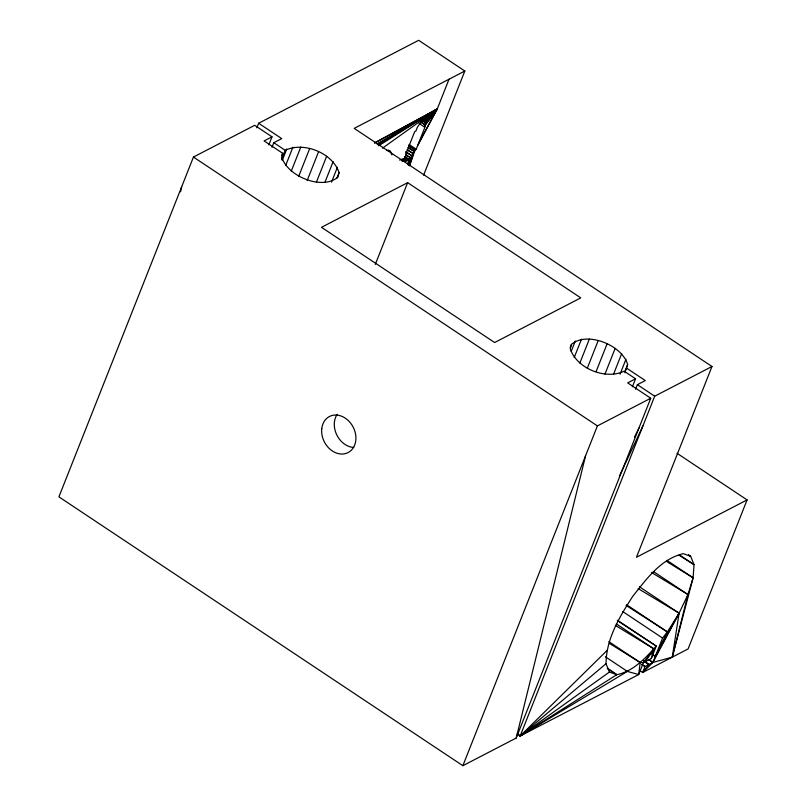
<?xml version="1.0" encoding="UTF-8"?>
<svg xmlns="http://www.w3.org/2000/svg" width="806" height="806" viewBox="0 0 806 806"><rect width="100%" height="100%" fill="white"/><g stroke="black" fill="none" stroke-linecap="round" stroke-linejoin="round"><path stroke-width="1.21" d="M415.584 149.543L410.586 157.845L407.534 160.424L405.478 160.495L405.196 158.036L406.728 154.137L405.539 154.752L414.677 131.69L415.856 131.076L417.417 127.157L420.299 123.056L437.225 109.022L449.023 79.22M419.029 123.358L424.158 126.774L425.689 122.875L425.407 120.406L424.56 120.104L421.881 121.494M617.537 620.298L656.255 646.069C645.475 658.19 633.325 671.317 616.761 674.693L609.407 672.043L606.031 663.741C606.112 638.886 619.653 616.721 632.66 596.46C646.271 579.312 660.759 558.911 683.307 553.682L690.661 556.331L694.037 564.643L693.11 577.801L672.275 657.142L652.91 662.451L645.002 666.542L642.644 672.506L639.501 670.411M653.434 571.545L687.961 594.526L679.105 613.175L672.275 657.142L687.961 594.526L693.11 577.801L666.945 560.392M180.564 191.757L181.642 186.861M268.821 144.848L272.005 136.829L254.686 125.303L193.45 157.049L58.909 496.849L462.866 765.7L516.203 738.044L585.599 455.702M272.005 136.829L264.096 140.919L282.674 153.281L281.757 156.928C286.936 176.071 322.168 190.75 337.936 177.119L339.084 172.534C332.364 152.777 303.761 141.403 285.243 150.319L281.616 159.487M624.892 372.795L627.632 364.574C622.454 345.431 587.221 330.752 571.454 344.384L570.295 348.968C577.015 368.725 605.628 380.1 624.146 371.183L635.561 378.79L632.388 386.809M609.276 643.289L640.206 662.542L643.41 662.633L651.319 658.532L653.998 648.931L616.328 623.864M407.524 164.162L409.005 159.407L404.904 156.676M408.269 165.008L410.586 157.845L405.458 154.43M408.964 165.401L412.118 155.901L405.962 151.8M409.458 165.603L413.458 153.755L407.312 149.654M409.639 165.804L415.03 149.835L416.208 149.221L425.346 126.159L424.158 126.774L437.225 109.022L374.538 142.874M256.822 127.842L258.645 123.258L418.667 40.3L464.83 71.029L423.593 175.184M272.005 147.297L273.818 142.712L281.727 138.612L258.645 123.258M281.768 155.578L282.674 153.281M282.221 160.454L286.765 148.989M285.667 165.502L292.931 147.166M291.268 171.134L300.799 147.055M298.724 176.202L309.625 148.687M307.167 180.544L318.521 151.881M316.456 182.025L326.621 156.334M324.969 182.247L333.14 161.613M331.538 182.096L337.432 167.195M336.817 178.267L339.084 172.534M375.284 264.398L407.645 182.66L580.763 297.877L494.632 342.53L321.503 227.312L407.645 182.66M570.094 347.829L571.454 344.384M571.222 351.335L575.303 341.019M574.204 357.542L581.469 339.195M579.816 363.163L589.347 339.094M587.272 368.231L598.163 340.716M596.168 371.425L607.059 343.91M604.994 374.055L615.159 348.373M613.507 374.286L621.678 353.643M462.866 765.7L597.407 425.9L650.744 398.245L627.662 382.88L635.561 378.79M620.076 374.135L625.98 359.224M624.902 371.445L627.632 364.574M635.571 389.258L637.385 384.674L645.284 380.583L626.705 368.211M516.203 738.044L650.744 398.245M517.099 733.964L520.162 735.999L654.694 396.199L711.99 366.498L354.197 128.376L464.83 71.029M711.99 366.498L636.458 557.268L747.091 499.911L677 453.264M651.319 658.532L656.255 646.069L617.305 620.58M747.091 499.911L688.082 648.951L642.644 672.506L652.91 662.451L662.562 638.06L667.398 631.924L679.105 613.175L639.339 586.708M619.371 476.134L642.896 426.001M634.493 437.054L638.946 428.057M626.594 604.762L667.398 631.924L655.268 656.487L652.125 654.391M652.91 662.451L648.759 659.61L652.91 662.451L679.105 613.175L638.15 588.612M417.508 145.926L437.225 109.022L374.629 143.025M418.485 143.468L437.225 109.022L377.339 143.7M679.105 613.175L655.268 656.487L652.215 654.27M645.394 661.605L653.998 648.931L615.31 625.355M420.813 122.169L425.094 124.789L437.225 109.022L377.268 144.546M653.998 648.931L643.41 662.633L638.695 674.551L520.162 735.999L517.654 733.46M642.644 672.506L648.961 664.497L644.79 661.676M421.437 120.255L425.689 122.875L437.225 109.022L378.266 144.939M422.636 119.369L425.8 121.363L437.225 109.022L378.588 145.785M608.812 641.647L640.206 662.542L638.695 674.551L627.37 671.418L520.162 735.999L606.958 650.573M425.407 120.406L437.225 109.022L382.447 148.193M424.56 120.104L437.225 109.022L420.299 123.056M607.452 668.245L616.761 674.693L520.162 735.999L606.031 663.741M520.162 735.999L609.407 672.043M399.625 160.102L405.196 158.036M401.479 160.485L405.086 159.548M402.889 160.686L409.005 159.407L404.773 156.767M402.063 161.119L405.478 160.495L403.413 159.114M402.446 161.26L407.534 160.424M402.698 161.351L406.315 160.797L404.28 159.387L406.315 160.797M386.628 150.178L390.537 151.578L391.877 154.893M388.371 150.299L390.537 151.578L388.482 150.218M407.131 149.936L413.458 153.755M405.761 152.062L412.118 155.901M651.389 572.421L687.961 594.526M408.048 147.71L414.475 151.609L408.32 147.518M406.345 155.256L410.586 157.845M666.32 561.329L693.11 577.801M408.652 145.886L415.03 149.835L408.874 145.735M679.156 555.263L694.037 564.643L679.387 554.891M626.091 605.397L667.398 631.924M641.838 664.497L645.002 666.542L641.868 664.456M688.546 554.961L690.661 556.331L688.566 554.941M423.744 119.993L425.8 121.363M422.606 120.819L425.689 122.875M420.994 122.059L425.094 124.789M409.025 144.435L416.208 149.221M403.423 159.135L405.478 160.495M273.818 142.712L285.243 150.319M637.385 384.674L654.694 396.199M193.45 157.049L597.407 425.9M622.796 611.593L662.562 638.06M605.397 656.789L627.37 671.418M607.341 668.426L616.761 674.693M353.733 447.471A20.301 16.191 62.6 0 1 336.898 435.169A20.301 16.191 62.6 0 1 337.13 414.435M648.961 664.497L643.702 661.061L648.961 664.497M321.765 428.591A20.301 16.191 62.6 0 0 345.411 453.607A20.301 16.191 62.6 0 0 349.159 421.447A20.301 16.191 62.6 0 0 321.765 428.591"/></g></svg>
